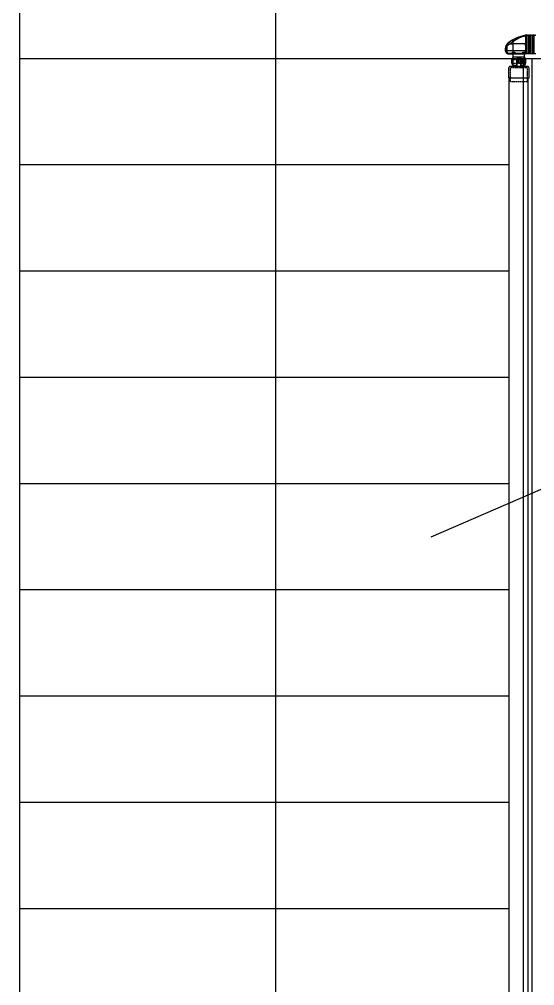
# Model space of a CAD drawing. Header units: millimetres. Extents: x -105683 to 94728, y -31127 to 151123.
# Drawn here: x -725 to 632, y -5628 to -3082 of the extents above; entities that cross this region are included whole.
import ezdxf

# ---------------------------------------------------------------- set-up
doc = ezdxf.new("R2010")
doc.units = ezdxf.units.MM
doc.linetypes.add('xr_plan$0$AXR-B3F$0$HIDDEN', pattern=[0.375, 0.25, -0.125])
doc.layers.add('e-plan', color=9, linetype='Continuous')

# ---------------------------------------------------------------- blocks, each defined once
blk = doc.blocks.new('xr_plan$0$AXR-B3F$0$A$C4A476E5C')
at = {"layer": 'e-plan'}
for points in [[(-8.5, 14.5), (22.5, 14.5), (22.5, 5.2), (4.5, 5.2), (4.5, -5.2), (22.5, -5.2), (22.5, -14.5), (-8.5, -14.5), (-8.5, -17), (-12.5, -17), (-12.5, -10.5), (-7.5, -10.5), (-7.5, 0), (-7.5, 10.5), (-12.5, 10.5), (-12.5, 17), (-8.5, 17), (-8.5, 14.5), (-8.5, 17)], [(0, -14.5), (0, 14.5)], [(22.8, 14.5), (1.2, 14.5)], [(4.5, 5), (25.5, 5)], [(22.8, -14.5), (1.2, -14.5)], [(25.5, -5), (4.5, -5)]]:
    blk.add_lwpolyline(points, dxfattribs=at)
for points in [[(22.8, 14.5), (22.8, 14.7, 0.414214), (21.5, 16), (2.5, 16, 0.414214), (1.2, 14.7), (1.2, 14.5)], [(20.2, 16, 0.306902), (19.4, 17.2, 0.108318), (12, 18.5, 0.10812), (4.6, 17.2, 0.306686), (3.8, 16)], [(22.8, -14.5), (22.8, -14.7, -0.414214), (21.5, -16), (2.5, -16, -0.414214), (1.2, -14.7), (1.2, -14.5)], [(20.2, -16, -0.306902), (19.4, -17.2, -0.108318), (12, -18.5, -0.10812), (4.6, -17.2, -0.306686), (3.8, -16)]]:
    blk.add_lwpolyline(points, format="xyb", dxfattribs=at)
at = {"layer": 'e-plan', "linetype": 'xr_plan$0$AXR-B3F$0$HIDDEN', "ltscale": 0.08}
for points in [[(4.5, -5), (2.7, -5), (2.7, 5), (4.5, 5)], [(7, 5.2), (7, 14.5)], [(7, -5), (7, 5)], [(17, 5.2), (17, 14.5)], [(17, -5), (17, 5)], [(7, -14.5), (7, -5.2)], [(17, -14.5), (17, -5.2)]]:
    blk.add_lwpolyline(points, dxfattribs=at)
blk.add_lwpolyline([(7, -5.5), (7.6, -5.5), (7.6, 12.2, -0.414214), (8.9, 13.5), (10.7, 13.5, -0.414214), (12, 12.2), (12, -5.5), (14.3, -5.5), (14.3, 12.2, -0.414214), (15.6, 13.5), (17, 13.5)], format="xyb", dxfattribs=at)
blk = doc.blocks.new('xr_plan$0$AXR-B3F$0$A$C60F43BED')
at = {"layer": 'e-plan'}
blk.add_lwpolyline([(-10.1, 27), (-35.6, 27, 0.414214), (-40.1, 22.5), (-40.1, -22.5, 0.414214), (-35.6, -27), (-10.1, -27)], format="xyb", dxfattribs=at)
blk.add_lwpolyline([(-10.1, -27), (-10.1, 27)], dxfattribs=at)
at = {"layer": 'e-plan', "linetype": 'xr_plan$0$AXR-B3F$0$HIDDEN', "ltscale": 0.08}
for points in [[(-10.1, -22), (-37.5, -22), (-37.5, 22), (-10.1, 22)], [(-10.1, 22), (0, 22), (0, -22), (-10.1, -22)]]:
    blk.add_lwpolyline(points, dxfattribs=at)
blk = doc.blocks.new('Xref-지하1층')
at = {"layer": 'e-plan'}
for p, q in [((2800, 10400), (2800, 4200)), ((2800, 8720), (5500, 8720)), ((4098.8, 8720), (4127.5, 8720)), ((4127.5, 5920), (4127.5, 8720)), ((4127.5, 5920), (4127.5, 8720)), ((4150, 5920), (4150, 8720)), ((4150, 5920), (4150, 8720)), ((2800, 8440), (4090.1, 8440)), ((2800, 8160), (4090.1, 8160)), ((2800, 7880), (4090.1, 7880)), ((2800, 7600), (4090.1, 7600)), ((2800, 7320), (4090.1, 7320)), ((2800, 7040), (4090.1, 7040)), ((2800, 6760), (4090.1, 6760)), ((2800, 6480), (4090.1, 6480))]:
    blk.add_line(p, q, dxfattribs=at)
at = {"layer": 'e-plan', "linetype": 'Continuous'}
for p, q in [((4080.4, 8739.2), (4080.4, 8747.2)), ((4080.4, 8739.2), (4080.6, 8739.4)), ((4080.6, 8747.2), (4080.6, 8739.4)), ((4083.4, 8751), (4083.4, 8739.4)), ((4099.5, 8758.3), (4099.5, 8739.5)), ((4087.6, 8732.4), (4087.4, 8732.2)), ((4087.4, 8732.2), (4132.5, 8732.2))]:
    blk.add_line(p, q, dxfattribs=at)
at = {"layer": 'e-plan'}
for points in [[(3475, 5920), (3475, 9589.8), (4954.9, 9589.8), (4954.9, 7987.8)], [(4090.1, 5971.5), (4090.1, 8668.5)], [(4140.1, 5971.5), (4140.1, 8668.5)], [(3884.6, 7458.8), (4794.8, 7853.9), (4742.5, 7974.3), (4967.4, 7785.7), (4915.1, 7906.1), (5800, 8290.2)]]:
    blk.add_lwpolyline(points, dxfattribs=at)
at = {"layer": 'e-plan', "linetype": 'Continuous'}
for points in [[(4087.1, 8760.4, 0), (4087, 8760.4, 0), (4087, 8760.3, 0), (4086.9, 8760.3, 0), (4086.8, 8760.2, 0), (4086.8, 8760.1, 0), (4086.7, 8760.1, 0), (4086.7, 8760, 0), (4086.6, 8759.9, 0), (4086.6, 8759.8, 0), (4086.5, 8759.7, 0), (4086.5, 8759.6, 0), (4086.4, 8759.6, 0), (4086.4, 8759.5, 0), (4086.4, 8759.4, 0), (4086.3, 8759.3, 0), (4086.3, 8759.2, 0), (4086.3, 8759.1, 0), (4086.3, 8759, 0), (4086.2, 8758.9, 0), (4086.2, 8758.7, 0), (4086.2, 8758.6, 0), (4086.2, 8758.5, 0), (4086.2, 8758.4, 0), (4086.2, 8758.3, 0), (4086.2, 8758.2, 0), (4086.2, 8758, 0), (4086.2, 8757.9, 0), (4086.2, 8757.8, 0), (4086.2, 8757.7, 0), (4086.2, 8757.5, 0), (4086.2, 8757.4, 0), (4086.2, 8757.3, 0), (4086.2, 8757.1, 0), (4086.3, 8757, 0), (4086.3, 8756.9, 0), (4086.3, 8756.7, 0), (4086.4, 8756.6, 0), (4086.4, 8756.5, 0), (4086.4, 8756.3, 0), (4086.5, 8756.2, 0), (4086.5, 8756, 0), (4086.5, 8755.9, 0), (4086.6, 8755.8, 0), (4086.6, 8755.6, 0), (4086.7, 8755.5, 0), (4086.8, 8755.3, 0), (4086.8, 8755.2, 0), (4086.9, 8755, 0), (4086.9, 8754.9, 0)], [(4080.4, 8739.2, 0), (4080.4, 8739, 0), (4080.4, 8738.8, 0), (4080.4, 8738.5, 0), (4080.4, 8738.3, 0), (4080.5, 8738.1, 0), (4080.5, 8737.9, 0), (4080.5, 8737.7, 0), (4080.6, 8737.5, 0), (4080.6, 8737.3, 0), (4080.7, 8737, 0), (4080.8, 8736.8, 0), (4080.9, 8736.6, 0), (4080.9, 8736.4, 0), (4081, 8736.2, 0), (4081.1, 8736, 0), (4081.2, 8735.8, 0), (4081.3, 8735.6, 0), (4081.5, 8735.5, 0), (4081.6, 8735.3, 0), (4081.7, 8735.1, 0), (4081.8, 8734.9, 0), (4082, 8734.7, 0), (4082.1, 8734.6, 0), (4082.3, 8734.4, 0), (4082.4, 8734.3, 0), (4082.6, 8734.1, 0), (4082.7, 8734, 0), (4082.9, 8733.8, 0), (4083.1, 8733.7, 0), (4083.3, 8733.5, 0), (4083.4, 8733.4, 0), (4083.6, 8733.3, 0), (4083.8, 8733.2, 0), (4084, 8733.1, 0), (4084.2, 8733, 0), (4084.4, 8732.9, 0), (4084.6, 8732.8, 0), (4084.8, 8732.7, 0), (4085, 8732.6, 0), (4085.2, 8732.5, 0), (4085.4, 8732.5, 0), (4085.6, 8732.4, 0), (4085.8, 8732.4, 0), (4086.1, 8732.3, 0), (4086.3, 8732.3, 0), (4086.5, 8732.3, 0), (4086.7, 8732.2, 0), (4086.9, 8732.2, 0), (4087.2, 8732.2, 0)], [(4083.4, 8739.4, 0), (4083.3, 8739.4, 0), (4083.2, 8739.4, 0), (4083.1, 8739.4, 0), (4083, 8739.4, 0), (4082.9, 8739.4, 0), (4082.8, 8739.4, 0), (4082.7, 8739.4, 0), (4082.6, 8739.4, 0), (4082.5, 8739.4, 0), (4082.4, 8739.4, 0), (4082.4, 8739.4, 0), (4082.3, 8739.4, 0), (4082.2, 8739.4, 0), (4082.1, 8739.4, 0), (4082, 8739.4, 0), (4081.9, 8739.4, 0), (4081.9, 8739.4, 0), (4081.8, 8739.4, 0), (4081.7, 8739.4, 0), (4081.7, 8739.4, 0), (4081.6, 8739.4, 0), (4081.5, 8739.4, 0), (4081.5, 8739.4, 0), (4081.4, 8739.4, 0), (4081.3, 8739.4, 0), (4081.3, 8739.4, 0), (4081.2, 8739.4, 0), (4081.2, 8739.4, 0), (4081.1, 8739.4, 0), (4081.1, 8739.4, 0), (4081, 8739.4, 0), (4081, 8739.4, 0), (4080.9, 8739.4, 0), (4080.9, 8739.4, 0), (4080.9, 8739.4, 0), (4080.8, 8739.4, 0), (4080.8, 8739.4, 0), (4080.8, 8739.4, 0), (4080.7, 8739.4, 0), (4080.7, 8739.4, 0), (4080.7, 8739.4, 0), (4080.7, 8739.4, 0), (4080.7, 8739.4, 0), (4080.6, 8739.4, 0), (4080.6, 8739.4, 0), (4080.6, 8739.4, 0), (4080.6, 8739.4, 0), (4080.6, 8739.4, 0), (4080.6, 8739.4, 0)], [(4082, 8753.8, 0), (4082, 8753.8, 0), (4081.9, 8753.8, 0), (4081.9, 8753.7, 0), (4081.9, 8753.7, 0), (4081.9, 8753.6, 0), (4081.9, 8753.6, 0), (4081.9, 8753.5, 0), (4081.9, 8753.5, 0), (4081.9, 8753.4, 0), (4081.9, 8753.4, 0), (4081.9, 8753.3, 0), (4081.9, 8753.3, 0), (4081.9, 8753.2, 0), (4081.9, 8753.2, 0), (4081.9, 8753.1, 0), (4081.9, 8753.1, 0), (4081.9, 8753, 0), (4082, 8753, 0), (4082, 8752.9, 0), (4082, 8752.8, 0), (4082, 8752.8, 0), (4082, 8752.7, 0), (4082.1, 8752.7, 0), (4082.1, 8752.6, 0), (4082.1, 8752.6, 0), (4082.2, 8752.5, 0), (4082.2, 8752.4, 0), (4082.2, 8752.4, 0), (4082.3, 8752.3, 0), (4082.3, 8752.3, 0), (4082.3, 8752.2, 0), (4082.4, 8752.1, 0), (4082.4, 8752.1, 0), (4082.5, 8752, 0), (4082.5, 8751.9, 0), (4082.6, 8751.9, 0), (4082.6, 8751.8, 0), (4082.7, 8751.8, 0), (4082.7, 8751.7, 0), (4082.8, 8751.6, 0), (4082.8, 8751.6, 0), (4082.9, 8751.5, 0), (4083, 8751.4, 0), (4083, 8751.4, 0), (4083.1, 8751.3, 0), (4083.1, 8751.3, 0), (4083.2, 8751.2, 0), (4083.3, 8751.1, 0), (4083.4, 8751.1, 0)], [(4083.4, 8739.4, 0), (4083.4, 8739.2, 0), (4083.4, 8739, 0), (4083.4, 8738.8, 0), (4083.5, 8738.6, 0), (4083.5, 8738.3, 0), (4083.5, 8738.1, 0), (4083.5, 8737.9, 0), (4083.6, 8737.7, 0), (4083.6, 8737.5, 0), (4083.7, 8737.3, 0), (4083.7, 8737.1, 0), (4083.8, 8736.9, 0), (4083.8, 8736.7, 0), (4083.9, 8736.5, 0), (4084, 8736.3, 0), (4084.1, 8736.1, 0), (4084.1, 8735.9, 0), (4084.2, 8735.7, 0), (4084.3, 8735.5, 0), (4084.4, 8735.3, 0), (4084.5, 8735.2, 0), (4084.6, 8735, 0), (4084.7, 8734.8, 0), (4084.8, 8734.7, 0), (4084.9, 8734.5, 0), (4085, 8734.4, 0), (4085.1, 8734.2, 0), (4085.3, 8734.1, 0), (4085.4, 8733.9, 0), (4085.5, 8733.8, 0), (4085.6, 8733.7, 0), (4085.8, 8733.5, 0), (4085.9, 8733.4, 0), (4086, 8733.3, 0), (4086.2, 8733.2, 0), (4086.3, 8733.1, 0), (4086.5, 8733, 0), (4086.6, 8732.9, 0), (4086.7, 8732.9, 0), (4086.9, 8732.8, 0), (4087, 8732.7, 0), (4087.2, 8732.7, 0), (4087.3, 8732.6, 0), (4087.5, 8732.6, 0), (4087.7, 8732.5, 0), (4087.8, 8732.5, 0), (4088, 8732.5, 0), (4088.1, 8732.5, 0), (4088.3, 8732.4, 0)], [(4099.5, 8739.5, 0), (4099.1, 8739.5, 0), (4098.8, 8739.5, 0), (4098.4, 8739.5, 0), (4098, 8739.5, 0), (4097.7, 8739.5, 0), (4097.3, 8739.5, 0), (4097, 8739.5, 0), (4096.6, 8739.5, 0), (4096.3, 8739.5, 0), (4095.9, 8739.5, 0), (4095.6, 8739.5, 0), (4095.2, 8739.5, 0), (4094.9, 8739.5, 0), (4094.5, 8739.5, 0), (4094.2, 8739.5, 0), (4093.8, 8739.5, 0), (4093.5, 8739.5, 0), (4093.2, 8739.5, 0), (4092.8, 8739.5, 0), (4092.5, 8739.5, 0), (4092.2, 8739.5, 0), (4091.8, 8739.5, 0), (4091.5, 8739.5, 0), (4091.2, 8739.5, 0), (4090.8, 8739.5, 0), (4090.5, 8739.5, 0), (4090.2, 8739.5, 0), (4089.9, 8739.5, 0), (4089.6, 8739.5, 0), (4089.3, 8739.5, 0), (4088.9, 8739.5, 0), (4088.6, 8739.5, 0), (4088.3, 8739.5, 0), (4088, 8739.5, 0), (4087.7, 8739.5, 0), (4087.4, 8739.5, 0), (4087.1, 8739.5, 0), (4086.8, 8739.5, 0), (4086.5, 8739.5, 0), (4086.2, 8739.5, 0), (4085.9, 8739.5, 0), (4085.6, 8739.5, 0), (4085.4, 8739.5, 0), (4085.1, 8739.5, 0), (4084.8, 8739.4, 0), (4084.5, 8739.4, 0), (4084.2, 8739.4, 0), (4084, 8739.4, 0), (4083.7, 8739.4, 0)], [(4099.5, 8739.5, 0), (4099.5, 8739.3, 0), (4099.5, 8739.1, 0), (4099.5, 8738.9, 0), (4099.5, 8738.6, 0), (4099.5, 8738.4, 0), (4099.5, 8738.2, 0), (4099.5, 8738, 0), (4099.6, 8737.8, 0), (4099.6, 8737.6, 0), (4099.6, 8737.4, 0), (4099.6, 8737.2, 0), (4099.6, 8736.9, 0), (4099.7, 8736.7, 0), (4099.7, 8736.5, 0), (4099.7, 8736.3, 0), (4099.8, 8736.2, 0), (4099.8, 8736, 0), (4099.8, 8735.8, 0), (4099.9, 8735.6, 0), (4099.9, 8735.4, 0), (4100, 8735.2, 0), (4100, 8735.1, 0), (4100, 8734.9, 0), (4100.1, 8734.7, 0), (4100.1, 8734.6, 0), (4100.2, 8734.4, 0), (4100.2, 8734.3, 0), (4100.3, 8734.1, 0), (4100.3, 8734, 0), (4100.4, 8733.9, 0), (4100.5, 8733.7, 0), (4100.5, 8733.6, 0), (4100.6, 8733.5, 0), (4100.6, 8733.4, 0), (4100.7, 8733.3, 0), (4100.8, 8733.2, 0), (4100.8, 8733.1, 0), (4100.9, 8733, 0), (4100.9, 8732.9, 0), (4101, 8732.9, 0), (4101.1, 8732.8, 0), (4101.1, 8732.7, 0), (4101.2, 8732.7, 0), (4101.3, 8732.6, 0), (4101.3, 8732.6, 0), (4101.4, 8732.6, 0), (4101.5, 8732.5, 0), (4101.6, 8732.5, 0), (4101.6, 8732.5, 0)], [(4132.3, 8739.6, 0), (4131.6, 8739.6, 0), (4130.9, 8739.6, 0), (4130.2, 8739.6, 0), (4129.6, 8739.6, 0), (4128.9, 8739.6, 0), (4128.2, 8739.6, 0), (4127.6, 8739.6, 0), (4126.9, 8739.6, 0), (4126.3, 8739.6, 0), (4125.6, 8739.6, 0), (4124.9, 8739.6, 0), (4124.3, 8739.6, 0), (4123.6, 8739.6, 0), (4122.9, 8739.6, 0), (4122.3, 8739.6, 0), (4121.6, 8739.6, 0), (4121, 8739.6, 0), (4120.3, 8739.6, 0), (4119.6, 8739.6, 0), (4119, 8739.6, 0), (4118.3, 8739.6, 0), (4117.7, 8739.6, 0), (4117, 8739.6, 0), (4116.3, 8739.6, 0), (4115.7, 8739.5, 0), (4115, 8739.5, 0), (4114.4, 8739.5, 0), (4113.7, 8739.5, 0), (4113.1, 8739.5, 0), (4112.4, 8739.5, 0), (4111.8, 8739.5, 0), (4111.1, 8739.5, 0), (4110.4, 8739.5, 0), (4109.8, 8739.5, 0), (4109.1, 8739.5, 0), (4108.5, 8739.5, 0), (4107.8, 8739.5, 0), (4107.2, 8739.5, 0), (4106.6, 8739.5, 0), (4105.9, 8739.5, 0), (4105.3, 8739.5, 0), (4104.6, 8739.5, 0), (4104, 8739.5, 0), (4103.3, 8739.5, 0), (4102.7, 8739.5, 0), (4102, 8739.5, 0), (4101.4, 8739.5, 0), (4100.8, 8739.5, 0), (4100.1, 8739.5, 0)], [(4088.4, 8732.4, 0), (4088.4, 8732.4, 0), (4088.4, 8732.4, 0), (4088.3, 8732.4, 0), (4088.3, 8732.4, 0), (4088.3, 8732.4, 0), (4088.3, 8732.4, 0), (4088.2, 8732.4, 0), (4088.2, 8732.4, 0), (4088.2, 8732.4, 0), (4088.1, 8732.4, 0), (4088.1, 8732.4, 0), (4088.1, 8732.4, 0), (4088.1, 8732.4, 0), (4088, 8732.4, 0), (4088, 8732.4, 0), (4088, 8732.4, 0), (4088, 8732.4, 0), (4088, 8732.4, 0), (4087.9, 8732.4, 0), (4087.9, 8732.4, 0), (4087.9, 8732.4, 0), (4087.9, 8732.4, 0), (4087.8, 8732.4, 0), (4087.8, 8732.4, 0), (4087.8, 8732.4, 0), (4087.8, 8732.4, 0), (4087.8, 8732.4, 0), (4087.8, 8732.4, 0), (4087.7, 8732.4, 0), (4087.7, 8732.4, 0), (4087.7, 8732.4, 0), (4087.7, 8732.4, 0), (4087.7, 8732.4, 0), (4087.7, 8732.4, 0), (4087.7, 8732.4, 0), (4087.7, 8732.4, 0), (4087.7, 8732.4, 0), (4087.6, 8732.4, 0), (4087.6, 8732.4, 0), (4087.6, 8732.4, 0), (4087.6, 8732.4, 0), (4087.6, 8732.4, 0), (4087.6, 8732.4, 0), (4087.6, 8732.4, 0), (4087.6, 8732.4, 0), (4087.6, 8732.4, 0), (4087.6, 8732.4, 0), (4087.6, 8732.4, 0), (4087.6, 8732.4, 0)], [(4101.7, 8732.5, 0), (4101.4, 8732.5, 0), (4101.1, 8732.5, 0), (4100.8, 8732.5, 0), (4100.5, 8732.5, 0), (4100.2, 8732.5, 0), (4099.9, 8732.5, 0), (4099.6, 8732.5, 0), (4099.3, 8732.5, 0), (4099, 8732.5, 0), (4098.7, 8732.5, 0), (4098.5, 8732.5, 0), (4098.2, 8732.5, 0), (4097.9, 8732.5, 0), (4097.6, 8732.5, 0), (4097.3, 8732.5, 0), (4097, 8732.5, 0), (4096.8, 8732.5, 0), (4096.5, 8732.5, 0), (4096.2, 8732.5, 0), (4095.9, 8732.5, 0), (4095.6, 8732.5, 0), (4095.4, 8732.5, 0), (4095.1, 8732.5, 0), (4094.8, 8732.5, 0), (4094.6, 8732.5, 0), (4094.3, 8732.5, 0), (4094, 8732.5, 0), (4093.8, 8732.5, 0), (4093.5, 8732.5, 0), (4093.2, 8732.5, 0), (4093, 8732.5, 0), (4092.7, 8732.5, 0), (4092.5, 8732.5, 0), (4092.2, 8732.5, 0), (4092, 8732.5, 0), (4091.7, 8732.5, 0), (4091.5, 8732.5, 0), (4091.2, 8732.5, 0), (4091, 8732.5, 0), (4090.7, 8732.5, 0), (4090.5, 8732.5, 0), (4090.3, 8732.5, 0), (4090, 8732.5, 0), (4089.8, 8732.5, 0), (4089.6, 8732.4, 0), (4089.3, 8732.4, 0), (4089.1, 8732.4, 0), (4088.9, 8732.4, 0), (4088.7, 8732.4, 0)], [(4132.4, 8732.6, 0), (4131.8, 8732.6, 0), (4131.2, 8732.6, 0), (4130.5, 8732.6, 0), (4129.9, 8732.6, 0), (4129.3, 8732.6, 0), (4128.7, 8732.6, 0), (4128, 8732.6, 0), (4127.4, 8732.6, 0), (4126.8, 8732.6, 0), (4126.2, 8732.6, 0), (4125.6, 8732.6, 0), (4124.9, 8732.6, 0), (4124.3, 8732.6, 0), (4123.7, 8732.6, 0), (4123.1, 8732.6, 0), (4122.4, 8732.6, 0), (4121.8, 8732.6, 0), (4121.2, 8732.6, 0), (4120.6, 8732.6, 0), (4120, 8732.6, 0), (4119.4, 8732.6, 0), (4118.7, 8732.6, 0), (4118.1, 8732.6, 0), (4117.5, 8732.5, 0), (4116.9, 8732.5, 0), (4116.3, 8732.5, 0), (4115.7, 8732.5, 0), (4115, 8732.5, 0), (4114.4, 8732.5, 0), (4113.8, 8732.5, 0), (4113.2, 8732.5, 0), (4112.6, 8732.5, 0), (4112, 8732.5, 0), (4111.4, 8732.5, 0), (4110.8, 8732.5, 0), (4110.1, 8732.5, 0), (4109.5, 8732.5, 0), (4108.9, 8732.5, 0), (4108.3, 8732.5, 0), (4107.7, 8732.5, 0), (4107.1, 8732.5, 0), (4106.5, 8732.5, 0), (4105.9, 8732.5, 0), (4105.3, 8732.5, 0), (4104.7, 8732.5, 0), (4104.1, 8732.5, 0), (4103.5, 8732.5, 0), (4102.9, 8732.5, 0), (4102.3, 8732.5, 0)]]:
    blk.add_polyline3d(points, dxfattribs=at)
for centre, radius, start, end in [((4097.4, 8747.2), 17, 127.8193, 180), ((4149.9, 8679.6), 102.6, 99.7897, 127.8193)]:
    blk.add_arc(centre, radius, start, end, dxfattribs=at)
at = {"layer": 'e-plan', "linetype": 'Continuous', "extrusion": (0.008726, 0.008726, 0.999924)}
blk.add_arc((4087.2, 8738.6, 112.6), 7, 180, 269.9956, dxfattribs=at)
at = {"layer": 'e-plan', "linetype": 'Continuous', "extrusion": (-1e-16, 2.22045e-32, -1)}
for centre in [(-4134.4, 8734.2), (-4138.3, 8734.2), (-4142.1, 8734.2), (-4146, 8734.2), (-4149.9, 8734.2), (-4153.7, 8734.2), (-4157.6, 8734.2)]:
    blk.add_arc(centre, 2.75, 225.2805, 314.7195, dxfattribs=at)
at = {"layer": 'e-plan', "linetype": 'Continuous'}
for points in [[(4082, 8753.8), (4083.1, 8756.5), (4084.9, 8758.7), (4087.1, 8760.4)], [(4086.9, 8760.6), (4087, 8760.6), (4087.1, 8760.5), (4087.1, 8760.4)], [(4087.1, 8760.4), (4088.8, 8761.7), (4090.5, 8763), (4092.3, 8764.2)], [(4092.3, 8764.2), (4094.2, 8765.5), (4096.2, 8766.7), (4098.2, 8767.9)], [(4099.6, 8763.1), (4097.3, 8761.5), (4095, 8759.9), (4092.9, 8758.3)], [(4099.6, 8763.1), (4099.5, 8761.5), (4099.5, 8759.8), (4099.5, 8758.3)], [(4080.4, 8747.2), (4080.4, 8747.2), (4080.5, 8747.2), (4080.6, 8747.2)], [(4080.6, 8747.2), (4080.6, 8749.5), (4081.1, 8751.7), (4082, 8753.8)], [(4083.4, 8751), (4081.6, 8749.8), (4080.6, 8748.5), (4080.6, 8747.2)], [(4087, 8754.8), (4085.6, 8753.8), (4084.3, 8752.7), (4083.4, 8751)], [(4092.9, 8758.3), (4090.8, 8757.1), (4088.9, 8755.9), (4087, 8754.8)], [(4092.9, 8758.3), (4095, 8758.3), (4097.2, 8758.3), (4099.5, 8758.3)], [(4132.2, 8758.3), (4121.1, 8758.3), (4110.1, 8758.3), (4099.5, 8758.3)]]:
    blk.add_open_spline(points, degree=3, dxfattribs=at)
for points, knots in [([(4092.9, 8758.3), (4092.2, 8759.6), (4091.8, 8760.9), (4091.6, 8763.1), (4091.8, 8763.8), (4092.3, 8764.2)], [0, 0, 0, 0, 0.5, 0.5, 1, 1, 1, 1]), ([(4099.6, 8763.1), (4099, 8764.3), (4098.5, 8765.5), (4098, 8767.2), (4098, 8767.8), (4098.2, 8767.9)], [0, 0, 0, 0, 0.5, 0.5, 1, 1, 1, 1]), ([(4098.2, 8767.9), (4103.5, 8771), (4109, 8773.6), (4120.5, 8777.8), (4126.4, 8779.4), (4132.4, 8780.4)], [0, 0, 0, 0, 0.5, 0.5, 1, 1, 1, 1]), ([(4132.3, 8779.2), (4126.5, 8777.7), (4120.8, 8775.6), (4109.7, 8770.1), (4104.5, 8766.8), (4099.6, 8763.1)], [0, 0, 0, 0, 0.5, 0.5, 1, 1, 1, 1]), ([(4132.3, 8779.2), (4132.3, 8778.1), (4132.3, 8776.7), (4132.3, 8773.7), (4132.3, 8772), (4132.3, 8766.5), (4132.4, 8762.4), (4132.2, 8758.3)], [0, 0, 0, 0, 0.25, 0.25, 0.5, 0.5, 1, 1, 1, 1]), ([(4132.3, 8779.2), (4132.4, 8779.6), (4132.4, 8779.9), (4132.4, 8780.3), (4132.4, 8780.4), (4132.4, 8780.4)], [0, 0, 0, 0, 0.5, 0.5, 1, 1, 1, 1]), ([(4136.3, 8780.7), (4136.1, 8781), (4135.8, 8781.1), (4135.6, 8781.3), (4135.3, 8781.4), (4135, 8781.5), (4134.7, 8781.5), (4134.4, 8781.6), (4134.1, 8781.5), (4133.8, 8781.5), (4133.5, 8781.4), (4133.2, 8781.3), (4132.9, 8781.1), (4132.7, 8781), (4132.6, 8780.9), (4132.4, 8780.7)], [0, 0, 0, 0, 0.213706, 0.213706, 0.213706, 0.427411, 0.427411, 0.427411, 0.641117, 0.641117, 0.641117, 0.854822, 0.854822, 0.854822, 1, 1, 1, 1]), ([(4132.4, 8780.7), (4132.4, 8780.7), (4132.4, 8780.7), (4132.4, 8780.7), (4132.4, 8780.6), (4132.4, 8780.5), (4132.4, 8780.5), (4132.4, 8780.4), (4132.4, 8780.4), (4132.4, 8780.4), (4132.4, 8780.4), (4132.4, 8780.4), (4132.4, 8780.4)], [0, 0, 0, 0, 0.162261, 0.162261, 0.162261, 0.811304, 0.811304, 0.811304, 0.966807, 0.966807, 0.966807, 1, 1, 1, 1]), ([(4136.3, 8780.7), (4136.5, 8781), (4136.8, 8781.1), (4137.1, 8781.3), (4137.4, 8781.4), (4137.7, 8781.5), (4138, 8781.5), (4138.3, 8781.6), (4138.6, 8781.5), (4138.9, 8781.5), (4139.2, 8781.4), (4139.5, 8781.3), (4139.7, 8781.1), (4139.9, 8781), (4140.1, 8780.9), (4140.2, 8780.7)], [0, 0, 0, 0, 0.216293, 0.216293, 0.216293, 0.432586, 0.432586, 0.432586, 0.648879, 0.648879, 0.648879, 0.865171, 0.865171, 0.865171, 1, 1, 1, 1]), ([(4136.3, 8732.2), (4136.3, 8732.3), (4136.3, 8732.4), (4136.3, 8732.5), (4136.3, 8732.5), (4136.3, 8732.5), (4136.3, 8733.4), (4136.3, 8736.3), (4136.3, 8739), (4136.3, 8741.8), (4136.3, 8746.8), (4136.3, 8752.4), (4136.3, 8758), (4136.3, 8763.6), (4136.3, 8770.4), (4136.3, 8775.4), (4136.3, 8778.1), (4136.3, 8779.1), (4136.3, 8779.8), (4136.3, 8780.3), (4136.3, 8780.5), (4136.3, 8780.5), (4136.3, 8780.5), (4136.3, 8780.5), (4136.3, 8780.6), (4136.3, 8780.7), (4136.3, 8780.7)], [0, 0, 0, 0, 0.25, 0.28125, 0.296875, 0.3125, 0.34375, 0.375, 0.390625, 0.40625, 0.4375, 0.5, 0.53125, 0.5625, 0.625, 0.6875, 0.703125, 0.71875, 0.726563, 0.734375, 0.75, 0.765625, 0.78125, 0.8125, 0.875, 1, 1, 1, 1]), ([(4140.2, 8780.7), (4140.4, 8781), (4140.7, 8781.1), (4141, 8781.3), (4141.2, 8781.4), (4141.5, 8781.5), (4141.8, 8781.5), (4142.1, 8781.6), (4142.5, 8781.5), (4142.8, 8781.5), (4143.1, 8781.4), (4143.4, 8781.3), (4143.6, 8781.1), (4143.8, 8781), (4143.9, 8780.9), (4144.1, 8780.7)], [0, 0, 0, 0, 0.216293, 0.216293, 0.216293, 0.432586, 0.432586, 0.432586, 0.648879, 0.648879, 0.648879, 0.865171, 0.865171, 0.865171, 1, 1, 1, 1]), ([(4140.2, 8732.2), (4140.2, 8732.3), (4140.2, 8732.4), (4140.2, 8732.5), (4140.2, 8732.5), (4140.2, 8732.5), (4140.2, 8733.4), (4140.2, 8736.3), (4140.2, 8739), (4140.2, 8741.8), (4140.2, 8746.8), (4140.2, 8752.4), (4140.2, 8758), (4140.2, 8763.6), (4140.2, 8770.4), (4140.2, 8775.4), (4140.2, 8778.1), (4140.2, 8779.1), (4140.2, 8779.8), (4140.2, 8780.3), (4140.2, 8780.5), (4140.2, 8780.5), (4140.2, 8780.5), (4140.2, 8780.5), (4140.2, 8780.6), (4140.2, 8780.7), (4140.2, 8780.7)], [0, 0, 0, 0, 0.25, 0.28125, 0.296875, 0.3125, 0.34375, 0.375, 0.390625, 0.40625, 0.4375, 0.5, 0.53125, 0.5625, 0.625, 0.6875, 0.703125, 0.71875, 0.726563, 0.734375, 0.75, 0.765625, 0.78125, 0.8125, 0.875, 1, 1, 1, 1]), ([(4144.1, 8780.7), (4144.3, 8781), (4144.5, 8781.1), (4144.8, 8781.3), (4145.1, 8781.4), (4145.4, 8781.5), (4145.7, 8781.5), (4146, 8781.6), (4146.3, 8781.5), (4146.6, 8781.5), (4146.9, 8781.4), (4147.2, 8781.3), (4147.5, 8781.1), (4147.6, 8781), (4147.8, 8780.9), (4147.9, 8780.7)], [0, 0, 0, 0, 0.216293, 0.216293, 0.216293, 0.432586, 0.432586, 0.432586, 0.648879, 0.648879, 0.648879, 0.865171, 0.865171, 0.865171, 1, 1, 1, 1]), ([(4144.1, 8732.2), (4144.1, 8732.3), (4144.1, 8732.4), (4144.1, 8732.5), (4144.1, 8732.5), (4144.1, 8732.5), (4144.1, 8733.4), (4144.1, 8736.3), (4144.1, 8739), (4144.1, 8741.8), (4144.1, 8746.8), (4144.1, 8752.4), (4144.1, 8758), (4144.1, 8763.6), (4144.1, 8770.4), (4144.1, 8775.4), (4144.1, 8778.1), (4144.1, 8779.1), (4144.1, 8779.8), (4144.1, 8780.3), (4144.1, 8780.5), (4144.1, 8780.5), (4144.1, 8780.5), (4144.1, 8780.5), (4144.1, 8780.6), (4144.1, 8780.7), (4144.1, 8780.7)], [0, 0, 0, 0, 0.25, 0.28125, 0.296875, 0.3125, 0.34375, 0.375, 0.390625, 0.40625, 0.4375, 0.5, 0.53125, 0.5625, 0.625, 0.6875, 0.703125, 0.71875, 0.726563, 0.734375, 0.75, 0.765625, 0.78125, 0.8125, 0.875, 1, 1, 1, 1]), ([(4147.9, 8780.7), (4148.2, 8781), (4148.4, 8781.1), (4148.7, 8781.3), (4149, 8781.4), (4149.3, 8781.5), (4149.6, 8781.5), (4149.9, 8781.6), (4150.2, 8781.5), (4150.5, 8781.5), (4150.8, 8781.4), (4151.1, 8781.3), (4151.4, 8781.1), (4151.5, 8781), (4151.7, 8780.9), (4151.8, 8780.7)], [0, 0, 0, 0, 0.216293, 0.216293, 0.216293, 0.432586, 0.432586, 0.432586, 0.648879, 0.648879, 0.648879, 0.865171, 0.865171, 0.865171, 1, 1, 1, 1]), ([(4147.9, 8732.2), (4147.9, 8732.3), (4147.9, 8732.4), (4147.9, 8732.5), (4147.9, 8732.5), (4147.9, 8732.5), (4147.9, 8733.4), (4147.9, 8736.3), (4147.9, 8739), (4147.9, 8741.8), (4147.9, 8746.8), (4147.9, 8752.4), (4147.9, 8758), (4147.9, 8763.6), (4147.9, 8770.4), (4147.9, 8775.4), (4147.9, 8778.1), (4147.9, 8779.1), (4147.9, 8779.8), (4147.9, 8780.3), (4147.9, 8780.5), (4147.9, 8780.5), (4147.9, 8780.5), (4147.9, 8780.5), (4147.9, 8780.6), (4147.9, 8780.7), (4147.9, 8780.7)], [0, 0, 0, 0, 0.25, 0.28125, 0.296875, 0.3125, 0.34375, 0.375, 0.390625, 0.40625, 0.4375, 0.5, 0.53125, 0.5625, 0.625, 0.6875, 0.703125, 0.71875, 0.726563, 0.734375, 0.75, 0.765625, 0.78125, 0.8125, 0.875, 1, 1, 1, 1]), ([(4151.8, 8780.7), (4152, 8781), (4152.3, 8781.1), (4152.6, 8781.3), (4152.8, 8781.4), (4153.1, 8781.5), (4153.5, 8781.5), (4153.8, 8781.6), (4154.1, 8781.5), (4154.4, 8781.5), (4154.7, 8781.4), (4155, 8781.3), (4155.2, 8781.1), (4155.4, 8781), (4155.5, 8780.9), (4155.7, 8780.7)], [0, 0, 0, 0, 0.216293, 0.216293, 0.216293, 0.432586, 0.432586, 0.432586, 0.648879, 0.648879, 0.648879, 0.865171, 0.865171, 0.865171, 1, 1, 1, 1]), ([(4151.8, 8732.2), (4151.8, 8732.3), (4151.8, 8732.4), (4151.8, 8732.5), (4151.8, 8732.5), (4151.8, 8732.5), (4151.8, 8733.4), (4151.8, 8736.3), (4151.8, 8739), (4151.8, 8741.8), (4151.8, 8746.8), (4151.8, 8752.4), (4151.8, 8758), (4151.8, 8763.6), (4151.8, 8770.4), (4151.8, 8775.4), (4151.8, 8778.1), (4151.8, 8779.1), (4151.8, 8779.8), (4151.8, 8780.3), (4151.8, 8780.5), (4151.8, 8780.5), (4151.8, 8780.5), (4151.8, 8780.5), (4151.8, 8780.6), (4151.8, 8780.7), (4151.8, 8780.7)], [0, 0, 0, 0, 0.25, 0.28125, 0.296875, 0.3125, 0.34375, 0.375, 0.390625, 0.40625, 0.4375, 0.5, 0.53125, 0.5625, 0.625, 0.6875, 0.703125, 0.71875, 0.726563, 0.734375, 0.75, 0.765625, 0.78125, 0.8125, 0.875, 1, 1, 1, 1]), ([(4155.7, 8780.7), (4155.9, 8781), (4156.2, 8781.1), (4156.4, 8781.3), (4156.7, 8781.4), (4157, 8781.5), (4157.3, 8781.5), (4157.6, 8781.6), (4157.9, 8781.5), (4158.2, 8781.5), (4158.5, 8781.4), (4158.8, 8781.3), (4159.1, 8781.1), (4159.3, 8781), (4159.4, 8780.9), (4159.5, 8780.7)], [0, 0, 0, 0, 0.216293, 0.216293, 0.216293, 0.432586, 0.432586, 0.432586, 0.648879, 0.648879, 0.648879, 0.865171, 0.865171, 0.865171, 1, 1, 1, 1]), ([(4155.7, 8732.2), (4155.7, 8732.3), (4155.7, 8732.4), (4155.7, 8732.5), (4155.7, 8732.5), (4155.7, 8732.5), (4155.7, 8733.4), (4155.7, 8736.3), (4155.7, 8739), (4155.7, 8741.8), (4155.7, 8746.8), (4155.7, 8752.4), (4155.7, 8758), (4155.7, 8763.6), (4155.7, 8770.4), (4155.7, 8775.4), (4155.7, 8778.1), (4155.7, 8779.1), (4155.7, 8779.8), (4155.7, 8780.3), (4155.7, 8780.5), (4155.7, 8780.5), (4155.7, 8780.5), (4155.7, 8780.5), (4155.7, 8780.6), (4155.7, 8780.7), (4155.7, 8780.7)], [0, 0, 0, 0, 0.25, 0.28125, 0.296875, 0.3125, 0.34375, 0.375, 0.390625, 0.40625, 0.4375, 0.5, 0.53125, 0.5625, 0.625, 0.6875, 0.703125, 0.71875, 0.726563, 0.734375, 0.75, 0.765625, 0.78125, 0.8125, 0.875, 1, 1, 1, 1]), ([(4132.2, 8758.3), (4132.2, 8756.4), (4132.2, 8754.6), (4132.3, 8752.8), (4132.3, 8750.6), (4132.3, 8748.3), (4132.3, 8746.1), (4132.3, 8745), (4132.3, 8743.9), (4132.3, 8742.7), (4132.3, 8741.7), (4132.2, 8740.6), (4132.3, 8739.6)], [0, 0, 0, 0, 0.292513, 0.292513, 0.292513, 0.650866, 0.650866, 0.650866, 0.830042, 0.830042, 0.830042, 1, 1, 1, 1]), ([(4132.4, 8732.6), (4132.5, 8732.6), (4132.4, 8733.3), (4132.3, 8735.9), (4132.3, 8737.7), (4132.3, 8739.6)], [0, 0, 0, 0, 0.5, 0.5, 1, 1, 1, 1]), ([(4132.4, 8732.6), (4132.4, 8732.6), (4132.4, 8732.6), (4132.4, 8732.5), (4132.4, 8732.5), (4132.4, 8732.5), (4132.4, 8732.5), (4132.5, 8732.4), (4132.5, 8732.4), (4132.5, 8732.3), (4132.5, 8732.3), (4132.5, 8732.2)], [0, 0, 0, 0, 0.0625, 0.0625, 0.125, 0.125, 0.25, 0.25, 0.5, 0.5, 1, 1, 1, 1])]:
    blk.add_open_spline(points, degree=3, knots=knots, dxfattribs=at)
at = {"layer": 'e-plan', "rotation": 270}
for name, p in [('xr_plan$0$AXR-B3F$0$A$C4A476E5C', (4115.1, 8724)), ('xr_plan$0$AXR-B3F$0$A$C60F43BED', (4115.1, 8658.4))]:
    blk.add_blockref(name, p, dxfattribs=at)

msp = doc.modelspace()

# ---------------------------------------------------------------- block references
at = {"layer": 'e-plan'}
msp.add_blockref('Xref-지하1층', (-3525, -11905), dxfattribs=at)

doc.saveas('drawing.dxf')
